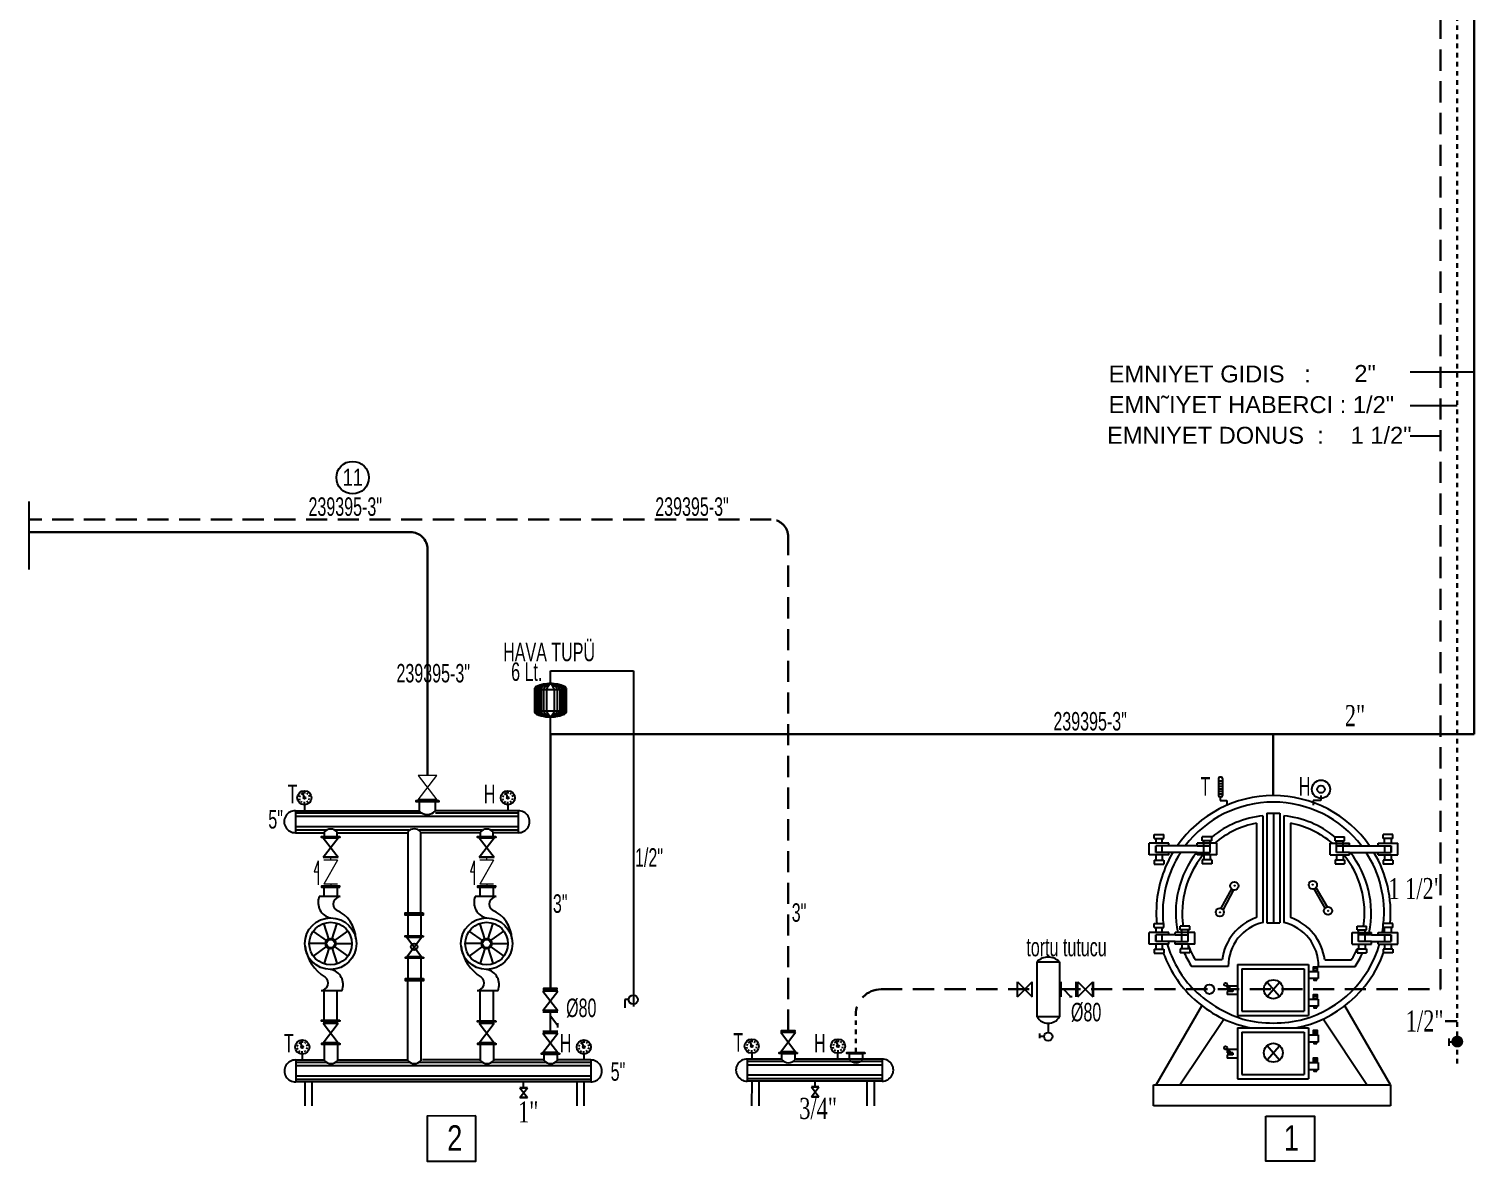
# Model space of a CAD drawing. Header units: centimetres. Extents: x 0 to 3740, y -4063 to 107.
# Drawn here: x 810.49 to 842.08, y -2042.02 to -2017.26 of the extents above; entities that cross this region are included whole.
import ezdxf
from ezdxf.enums import TextEntityAlignment as Align

# ---------------------------------------------------------------- set-up
doc = ezdxf.new("R2010")
doc.units = ezdxf.units.CM
for name, pattern in [('DDD', [1.125, 0.75, -0.125, 0.125, -0.125]), ('HIDDEN', [0.375, 0.25, -0.125]), ('HIDDEN2', [0.1875, 0.125, -0.0625])]:
    doc.linetypes.add(name, pattern=pattern)
for name, color, linetype, lineweight in [('-İG  GIDIS BORUSU', 1, 'Continuous', 30), ('BASLIK', 7, 'Continuous', 9), ('HABERCI', 3, 'DDD', 30), ('MB DONUS', 142, 'HIDDEN2', 30), ('MB DONUS BORUSU', 142, 'HIDDEN', 30), ('MB GIDIS BORUSU', 1, 'Continuous', 30)]:
    doc.layers.add(name, color=color, linetype=linetype, lineweight=lineweight)
for name, color, linetype in [('CHZ', 7, 'Continuous'), ('ISIT', 3, 'Continuous'), ('ISITMA', 3, 'Continuous'), ('KAZAN', 5, 'Continuous'), ('RAD', 3, 'Continuous'), ('RADYATOR', 3, 'Continuous'), ('ROTAS-ISITMA-SEMBOL', 1, 'Continuous'), ('TEMIZ', 3, 'Continuous'), ('TEMİZ', 3, 'Continuous'), ('ÇAP', 2, 'Continuous')]:
    doc.layers.add(name, color=color, linetype=linetype)
doc.styles.add('STYLE6', font='times.ttf')
doc.styles.add('TROMANT', font='swiss.ttf', dxfattribs={"width": 0.9, "height": 25})

# ---------------------------------------------------------------- blocks, each defined once
blk = doc.blocks.new('MTY- KATI YAKITLI KAZAN')
at = {"layer": '-İG  GIDIS BORUSU'}
blk.add_lwpolyline([(269.69, 195.35), (269.69, 329.31, 0.414214), (259.69, 339.31), (34.12, 339.31)], format="xyb", dxfattribs=at)
at = {"linetype": 'Continuous'}
for p, q in [((630.08, 85.33), (643.24, 85.33)), ((630.08, 52.67), (630.08, 85.33)), ((643.24, 85.33), (643.24, 52.67)), ((643.24, 52.67), (630.08, 52.67)), ((631.7, 40.02), (631.7, 42.8)), ((636.66, 48.89), (636.66, 43.5)), ((634.19, 41.04), (631.7, 41.04))]:
    blk.add_line(p, q, dxfattribs=at)
blk.add_lwpolyline([(34.12, 357.31), (34.12, 317.23)])
blk.add_circle((636.66, 41.04), 2.46, dxfattribs=at)
for centre, radius, start, end in [((636.66, 78.76), 9.3, 44.94735, 135.05265), ((636.66, 56.52), 7.62, 210.31423, 329.68577)]:
    blk.add_arc(centre, radius, start, end, dxfattribs=at)
at = {"layer": 'BASLIK', "color": 3}
for p, q in [((216.57, 145.38), (208.48, 131.23)), ((216.57, 145.38), (208.48, 145.38)), ((212.53, 145.38), (212.53, 147.11)), ((308.78, 145.38), (300.7, 131.23)), ((308.78, 145.38), (300.7, 145.38)), ((304.74, 145.38), (304.74, 147.11)), ((205.09, 144.89), (202.84, 138.47)), ((202.84, 138.47), (205.09, 138.47)), ((205.09, 144.89), (205.09, 130.77)), ((297.3, 144.89), (295.06, 138.47)), ((295.06, 138.47), (297.3, 138.47)), ((297.3, 144.89), (297.3, 130.77)), ((216.57, 131.23), (208.48, 131.23)), ((212.53, 131.23), (212.53, 129.96)), ((308.78, 131.23), (300.7, 131.23)), ((304.74, 131.23), (304.74, 129.96))]:
    blk.add_line(p, q, dxfattribs=at)
at = {"layer": 'CHZ', "color": 2, "lineweight": 0}
for p, q in [((275.19, 195.35), (264.19, 195.35)), ((264.19, 195.35), (275.19, 180.98)), ((264.19, 180.98), (275.19, 195.35))]:
    blk.add_line(p, q, dxfattribs=at)
at = {"layer": 'CHZ', "color": 2}
for p, q in [((618.43, 73.39), (627.2, 64.61)), ((618.43, 64.61), (627.2, 73.39)), ((618.43, 64.61), (618.43, 73.39)), ((627.2, 64.61), (627.2, 73.39)), ((644.33, 64.61), (644.33, 73.39)), ((653.1, 69), (644.33, 69)), ((650.01, 64.61), (645.63, 69)), ((653.1, 64.61), (653.1, 73.39)), ((654.22, 73.39), (662.99, 64.61)), ((654.22, 64.61), (662.99, 73.39)), ((654.22, 64.61), (654.22, 73.39)), ((662.99, 64.61), (662.99, 73.39)), ((650.89, 64.61), (649.24, 64.61))]:
    blk.add_line(p, q, dxfattribs=at)
at = {"layer": 'CHZ', "color": 3}
for p, q in [((873.51, 39.82), (873.51, 35.52)), ((876.76, 37.72), (873.51, 37.72))]:
    blk.add_line(p, q, dxfattribs=at)
at = {"layer": 'CHZ', "color": 3, "const_width": 3.5}
blk.add_lwpolyline([(878.47, 39.84, -1), (878.47, 36.34, -1)], format="xyb", close=True, dxfattribs=at)
at = {"layer": 'HABERCI', "linetype": 'DDD', "lineweight": 30}
blk.add_line((878.47, 1228.32), (878.47, 23.3), dxfattribs=at)
at = {"layer": 'ISIT', "color": 142, "linetype": 'DDD'}
blk.add_line((342.36, 56.47), (338.2, 56.47), dxfattribs=at)
at = {"layer": 'ISIT'}
for points in [[(298.34, -5.87), (269.6, -5.91), (269.63, -32.58), (298.38, -32.54)], [(765.24, -5.91), (794.02, -5.91), (794.02, -32.54), (765.24, -32.54)]]:
    blk.add_lwpolyline(points, close=True, dxfattribs=at)
at = {"layer": 'KAZAN', "color": 2}
for p, q in [((737.33, 193.7), (737.33, 183.61)), ((737.33, 192.21), (739.64, 192.21)), ((737.33, 190.67), (739.64, 190.67)), ((737.33, 189.13), (739.64, 189.13)), ((738.87, 194.47), (738.1, 194.47)), ((739.64, 193.7), (739.64, 183.61)), ((737.33, 187.59), (739.64, 187.59)), ((737.33, 186.05), (739.64, 186.05)), ((737.33, 184.51), (739.64, 184.51)), ((738.87, 182.84), (738.1, 182.84)), ((738.27, 182.84), (738.27, 180.6)), ((738.27, 180.6), (742.28, 180.6)), ((742.28, 180.6), (742.28, 177.82)), ((793.33, 180.6), (793.33, 177.82)), ((797.74, 180.6), (793.33, 180.6)), ((793.33, 180.6), (793.33, 178.11)), ((797.74, 183.59), (797.74, 180.6)), ((765.93, 173.17), (765.93, 108.26)), ((765.93, 173.17), (773.63, 173.17)), ((769.78, 173.17), (769.78, 108.58)), ((773.63, 173.17), (773.63, 108.26)), ((707.88, 155.35), (696.33, 155.35)), ((696.33, 148.42), (696.33, 155.35)), ((699.29, 158.24), (699.29, 160.55)), ((699.29, 160.55), (704.93, 160.55)), ((699.29, 158.24), (704.93, 158.24)), ((700.18, 158.24), (700.18, 155.42)), ((700.18, 153.81), (700.18, 149.96)), ((700.18, 149.96), (700.18, 153.81)), ((732.45, 153.81), (700.18, 153.81)), ((704, 149.96), (704, 153.81)), ((704.03, 155.42), (704.03, 158.24)), ((704.93, 158.24), (704.93, 160.55)), ((707.88, 153.81), (707.88, 155.35)), ((711.73, 153.81), (707.88, 153.81)), ((724.75, 153.81), (724.75, 155.35)), ((736.3, 155.35), (724.75, 155.35)), ((724.75, 153.81), (732.45, 153.81)), ((727.7, 156.75), (727.7, 159.06)), ((733.34, 159.06), (727.7, 159.06)), ((733.34, 156.75), (727.7, 156.75)), ((728.6, 153.93), (728.6, 156.75)), ((728.6, 149.96), (728.6, 153.81)), ((728.6, 149.96), (728.6, 153.81)), ((732.45, 153.93), (732.45, 156.75)), ((732.45, 149.96), (732.45, 153.81)), ((732.45, 149.96), (732.45, 153.81)), ((733.34, 156.75), (733.34, 159.06)), ((736.3, 148.42), (736.3, 155.35)), ((803.27, 155.35), (814.82, 155.35)), ((803.27, 148.42), (803.27, 155.35)), ((806.23, 156.75), (806.23, 159.06)), ((806.23, 159.06), (811.86, 159.06)), ((806.23, 156.75), (811.86, 156.75)), ((807.12, 153.93), (807.12, 156.75)), ((814.82, 153.81), (807.12, 153.81)), ((807.12, 149.96), (807.12, 153.81)), ((807.12, 149.96), (807.12, 153.81)), ((807.12, 153.81), (839.38, 153.81)), ((810.97, 153.93), (810.97, 156.75)), ((810.97, 149.96), (810.97, 153.81)), ((810.97, 149.96), (810.97, 153.81)), ((811.86, 156.75), (811.86, 159.06)), ((814.82, 153.81), (814.82, 155.35)), ((827.83, 153.81), (831.68, 153.81)), ((831.68, 155.35), (843.23, 155.35)), ((831.68, 153.81), (831.68, 155.35)), ((834.64, 158.24), (834.64, 160.55)), ((840.28, 160.55), (834.64, 160.55)), ((840.28, 158.24), (834.64, 158.24)), ((835.53, 155.42), (835.53, 158.24)), ((835.57, 149.96), (835.57, 153.81)), ((839.38, 158.24), (839.38, 155.42)), ((839.38, 149.96), (839.38, 153.81)), ((839.38, 153.81), (839.38, 149.96)), ((840.28, 158.24), (840.28, 160.55)), ((843.23, 148.42), (843.23, 155.35)), ((707.88, 148.42), (696.33, 148.42)), ((699.29, 145.38), (704.93, 145.38)), ((699.29, 145.38), (699.29, 143.07)), ((724.75, 149.96), (700.18, 149.96)), ((700.18, 148.2), (700.18, 145.38)), ((704.03, 148.2), (704.03, 145.38)), ((704.93, 145.38), (704.93, 143.07)), ((707.88, 148.42), (707.88, 149.96)), ((711.73, 149.96), (707.88, 149.96)), ((724.75, 148.42), (724.75, 149.96)), ((724.75, 149.96), (732.45, 149.96)), ((736.3, 148.42), (724.75, 148.42)), ((727.7, 145.53), (727.7, 143.22)), ((733.34, 145.53), (727.7, 145.53)), ((728.6, 148.26), (728.43, 148.42)), ((728.6, 148.35), (728.6, 145.53)), ((732.45, 148.35), (732.45, 145.53)), ((733.34, 145.53), (733.34, 143.22)), ((803.27, 148.42), (814.82, 148.42)), ((806.23, 145.53), (811.86, 145.53)), ((806.23, 145.53), (806.23, 143.22)), ((814.82, 149.96), (807.12, 149.96)), ((807.12, 148.35), (807.12, 145.53)), ((810.97, 148.35), (810.97, 145.53)), ((811.86, 145.53), (811.86, 143.22)), ((814.82, 148.42), (814.82, 149.96)), ((814.82, 149.96), (839.38, 149.96)), ((827.83, 149.96), (831.68, 149.96)), ((831.68, 148.42), (831.68, 149.96)), ((831.68, 148.42), (843.23, 148.42)), ((840.28, 145.38), (834.64, 145.38)), ((834.64, 145.38), (834.64, 143.07)), ((835.53, 148.2), (835.53, 145.38)), ((839.38, 148.2), (839.38, 145.38)), ((840.28, 145.38), (840.28, 143.07)), ((699.29, 143.07), (704.93, 143.07)), ((733.34, 143.22), (727.7, 143.22)), ((806.23, 143.22), (811.86, 143.22)), ((840.28, 143.07), (834.64, 143.07)), ((707.88, 102.67), (696.33, 102.67)), ((696.33, 95.74), (696.33, 102.67)), ((699.29, 105.55), (699.29, 107.86)), ((699.29, 107.86), (704.93, 107.86)), ((699.29, 105.55), (704.93, 105.55)), ((700.18, 105.55), (700.18, 102.74)), ((704.03, 102.74), (704.03, 105.55)), ((704.93, 105.55), (704.93, 107.86)), ((707.88, 101.13), (707.88, 102.67)), ((723.28, 102.67), (711.73, 102.67)), ((711.73, 101.13), (711.73, 102.67)), ((714.69, 104.06), (714.69, 106.37)), ((720.33, 106.37), (714.69, 106.37)), ((720.33, 104.06), (714.69, 104.06)), ((715.58, 101.25), (715.58, 104.06)), ((719.43, 101.25), (719.43, 104.06)), ((720.33, 104.06), (720.33, 106.37)), ((723.28, 95.74), (723.28, 102.67)), ((765.93, 108.26), (773.63, 108.26)), ((816.28, 102.67), (827.83, 102.67)), ((816.28, 95.74), (816.28, 102.67)), ((819.24, 104.06), (819.24, 106.37)), ((819.24, 106.37), (824.88, 106.37)), ((819.24, 104.06), (824.88, 104.06)), ((820.13, 101.25), (820.13, 104.06)), ((823.03, 106.37), (823.12, 106.46)), ((823.98, 101.25), (823.98, 104.06)), ((824.88, 104.06), (824.88, 106.37)), ((827.83, 101.13), (827.83, 102.67)), ((831.68, 102.67), (843.23, 102.67)), ((831.68, 101.13), (831.68, 102.67)), ((834.64, 105.55), (834.64, 107.86)), ((840.28, 107.86), (834.64, 107.86)), ((840.28, 105.55), (834.64, 105.55)), ((835.53, 102.74), (835.53, 105.55)), ((839.38, 105.55), (839.38, 102.74)), ((840.28, 105.55), (840.28, 107.86)), ((843.23, 95.74), (843.23, 102.67)), ((707.88, 95.74), (696.33, 95.74)), ((711.73, 101.13), (700.18, 101.13)), ((700.18, 97.28), (700.18, 101.13)), ((700.18, 101.13), (700.18, 97.28)), ((711.73, 97.28), (700.18, 97.28)), ((700.18, 95.51), (700.18, 92.7)), ((704, 97.28), (704, 101.13)), ((704.03, 95.51), (704.03, 92.7)), ((711.73, 101.13), (707.88, 101.13)), ((707.88, 95.74), (707.88, 97.28)), ((711.73, 97.28), (707.88, 97.28)), ((711.73, 101.13), (719.43, 101.13)), ((711.73, 97.28), (719.43, 97.28)), ((711.73, 95.74), (711.73, 97.28)), ((723.28, 95.74), (711.73, 95.74)), ((715.58, 97.28), (715.58, 101.13)), ((715.58, 97.28), (715.58, 101.13)), ((715.58, 95.66), (715.58, 92.85)), ((719.43, 97.28), (719.43, 101.13)), ((719.43, 97.28), (719.43, 101.13)), ((719.43, 95.66), (719.43, 92.85)), ((816.28, 95.74), (827.83, 95.74)), ((827.83, 101.13), (820.13, 101.13)), ((820.13, 97.28), (820.13, 101.13)), ((820.13, 97.28), (820.13, 101.13)), ((827.83, 97.28), (820.13, 97.28)), ((820.13, 95.66), (820.13, 92.85)), ((823.98, 97.28), (823.98, 101.13)), ((823.98, 97.28), (823.98, 101.13)), ((823.98, 95.66), (823.98, 92.85)), ((827.83, 101.13), (839.38, 101.13)), ((827.83, 101.13), (831.68, 101.13)), ((827.83, 97.28), (831.68, 97.28)), ((827.83, 95.74), (827.83, 97.28)), ((827.83, 97.28), (839.38, 97.28)), ((831.68, 95.74), (831.68, 97.28)), ((831.68, 95.74), (843.23, 95.74)), ((835.53, 95.51), (835.53, 92.7)), ((835.57, 97.28), (835.57, 101.13)), ((839.38, 97.28), (839.38, 101.13)), ((839.38, 101.13), (839.38, 97.28)), ((839.38, 95.51), (839.38, 92.7)), ((699.29, 92.7), (699.29, 90.39)), ((699.29, 92.7), (704.93, 92.7)), ((699.29, 90.39), (704.93, 90.39)), ((704.93, 92.7), (704.93, 90.39)), ((720.33, 92.85), (714.69, 92.85)), ((714.69, 92.85), (714.69, 90.54)), ((720.33, 90.54), (714.69, 90.54)), ((720.33, 92.85), (720.33, 90.54)), ((819.24, 92.85), (819.24, 90.54)), ((819.24, 92.85), (824.88, 92.85)), ((819.24, 90.54), (824.88, 90.54)), ((824.88, 92.85), (824.88, 90.54)), ((840.28, 92.7), (834.64, 92.7)), ((834.64, 92.7), (834.64, 90.61)), ((840.28, 90.61), (834.64, 90.61)), ((840.28, 92.7), (840.28, 90.61)), ((751.03, 81.14), (751.03, 56.09)), ((751.03, 81.14), (788.03, 81.14)), ((788.03, 81.14), (788.03, 56.09)), ((744.96, 68.07), (741.94, 71.09)), ((745.4, 68.52), (742.38, 71.55)), ((742.48, 70.55), (742.48, 68.98)), ((744.05, 68.98), (742.48, 68.98)), ((748.51, 70.87), (743.05, 70.87)), ((745.71, 68.98), (744.94, 68.98)), ((745.71, 68.98), (745.71, 67.72)), ((766.12, 73.26), (773.46, 64.84)), ((766.12, 64.74), (773.46, 73.15)), ((742.48, 67.72), (742.48, 65.83)), ((745.71, 67.72), (742.48, 67.72)), ((748.51, 65.83), (742.48, 65.83)), ((700.48, 12.54), (727.49, 59.31)), ((714.53, 12.54), (740.46, 51.42)), ((751.03, 56.09), (788.03, 56.09)), ((825.04, 12.54), (799.11, 51.42)), ((839.08, 12.54), (812.08, 59.31)), ((751.03, 43.63), (788.03, 43.63)), ((751.03, 43.63), (751.03, 18.58)), ((788.03, 43.63), (788.03, 18.58)), ((766.12, 35.74), (773.46, 27.33)), ((766.12, 27.23), (773.46, 35.64)), ((744.96, 30.56), (741.94, 33.57)), ((745.4, 31.01), (742.38, 34.03)), ((742.48, 33.03), (742.48, 31.47)), ((744.05, 31.47), (742.48, 31.47)), ((745.71, 30.21), (742.48, 30.21)), ((742.48, 30.21), (742.48, 28.32)), ((748.51, 28.32), (742.48, 28.32)), ((748.51, 33.36), (743.05, 33.36)), ((745.71, 31.47), (744.94, 31.47)), ((745.71, 31.47), (745.71, 30.21)), ((751.03, 18.58), (788.03, 18.58))]:
    blk.add_line(p, q, dxfattribs=at)
at = {"layer": 'KAZAN', "color": 1}
for p, q in [((763.62, 171.63), (763.62, 108.56)), ((775.94, 171.63), (775.94, 108.56)), ((759.77, 167.17), (759.77, 111.45)), ((779.79, 167.17), (779.79, 111.45)), ((744.91, 128.46), (738.66, 116.93)), ((793.59, 128.34), (800.19, 116.92)), ((794.93, 129.11), (801.48, 117.75)), ((746.27, 127.72), (739.98, 116.13)), ((739.46, 86.42), (723.6, 86.42)), ((800.1, 86.42), (815.97, 86.42)), ((743.07, 82.57), (721.47, 82.57)), ((796.5, 82.57), (818.09, 82.57))]:
    blk.add_line(p, q, dxfattribs=at)
at = {"layer": 'KAZAN', "color": 3}
for p, q in [((748.51, 83.67), (748.51, 53.57)), ((748.51, 83.67), (790.55, 83.67)), ((790.55, 83.67), (790.55, 53.57)), ((790.59, 79.49), (796.29, 79.49)), ((795.82, 81), (793.31, 80.98)), ((796.29, 79.49), (796.29, 75.34)), ((796.29, 75.34), (790.59, 75.34)), ((790.37, 63.15), (796.29, 63.15)), ((795.82, 64.65), (793.31, 64.64)), ((796.29, 63.15), (796.29, 59)), ((748.51, 53.57), (790.55, 53.57)), ((796.29, 59), (790.37, 59)), ((748.51, 46.15), (790.55, 46.15)), ((748.51, 46.15), (748.51, 16.05)), ((790.55, 46.15), (790.55, 16.05)), ((795.82, 43.49), (793.31, 43.47)), ((790.59, 41.98), (796.29, 41.98)), ((796.29, 37.83), (790.59, 37.83)), ((796.29, 41.98), (796.29, 37.83)), ((790.37, 25.64), (796.29, 25.64)), ((795.82, 27.14), (793.31, 27.13)), ((796.29, 25.64), (796.29, 21.48)), ((796.29, 21.48), (790.37, 21.48)), ((698.99, 12.54), (839.08, 12.54)), ((698.99, 0.07), (698.99, 12.54)), ((748.51, 16.05), (790.55, 16.05)), ((839.08, 12.54), (839.08, 0.07)), ((839.08, 0.07), (698.99, 0.07))]:
    blk.add_line(p, q, dxfattribs=at)
for points in [[(795.82, 79.92), (795.82, 82.08), (793.31, 82.08), (793.31, 79.92)], [(795.5, 74.38), (795.5, 75.21), (793.74, 75.21), (793.74, 74.38)], [(795.82, 63.58), (795.82, 65.73), (793.31, 65.73), (793.31, 63.58)], [(795.5, 58.03), (795.5, 58.86), (793.74, 58.86), (793.74, 58.03)], [(795.82, 42.41), (795.82, 44.56), (793.31, 44.56), (793.31, 42.41)], [(795.5, 36.86), (795.5, 37.69), (793.74, 37.69), (793.74, 36.86)], [(795.82, 26.07), (795.82, 28.22), (793.31, 28.22), (793.31, 26.07)], [(795.5, 20.52), (795.5, 21.35), (793.74, 21.35), (793.74, 20.52)]]:
    blk.add_lwpolyline(points, close=True, dxfattribs=at)
at = {"layer": 'KAZAN', "color": 2}
for centre, radius in [((797.9, 187.27), 5.39), ((797.9, 187.27), 2.2), ((741.52, 71.92), 0.93), ((741.52, 34.41), 0.93)]:
    blk.add_circle(centre, radius, dxfattribs=at)
at = {"layer": 'KAZAN', "color": 1}
for centre, radius in [((746.69, 130.11), 2.43), ((746.8, 130.31), 0.119), ((793.11, 130.72), 2.43), ((792.99, 130.91), 0.119), ((738.13, 114.56), 2.43), ((738.13, 114.56), 0.119), ((802.08, 115.4), 2.43), ((802.08, 115.4), 0.119)]:
    blk.add_circle(centre, radius, dxfattribs=at)
at = {"layer": 'KAZAN', "color": 3}
for centre, radius in [((731.92, 69), 2.79), ((769.73, 69), 5.58), ((769.73, 31.49), 5.58)]:
    blk.add_circle(centre, radius, dxfattribs=at)
at = {"layer": 'KAZAN', "color": 2}
for centre, radius, start, end in [((738.1, 193.7), 0.77, 90, 180), ((738.87, 193.7), 0.77, 0, 90), ((738.1, 183.61), 0.77, 180, 270), ((738.87, 183.61), 0.77, 270, 0), ((738.87, 183.61), 0.77, 270, 0), ((769.78, 114.21), 65.45, 349.83957, 352.39856), ((745.26, 68.22), 0.334, 205.51658, 64.48342), ((745.26, 30.7), 0.334, 205.51658, 64.48342)]:
    blk.add_arc(centre, radius, start, end, dxfattribs=at)
at = {"layer": 'KAZAN', "color": 6}
for centre, radius, start, end in [((769.78, 114.21), 69.3, 34.84853, 145.15147), ((769.78, 114.21), 69.3, 148.94549, 175.53916), ((769.78, 114.21), 69.3, 354.74439, 31.05451), ((791.05, 114.31), 90.51, 176.64318, 184.08566), ((769.78, 114.21), 69.3, 200.10622, 229.42457), ((769.78, 114.21), 69.3, 280.85635, 340.08971), ((769.78, 114.21), 69.3, 229.42457, 259.14365)]:
    blk.add_arc(centre, radius, start, end, dxfattribs=at)
at = {"layer": 'KAZAN', "color": 1}
for centre, radius, start, end in [((769.78, 114.21), 65.45, 37.23036, 142.76964), ((769.78, 114.21), 57.75, 96.1232, 129.1308), ((769.78, 114.21), 57.75, 50.8692, 83.8768), ((769.78, 114.21), 53.9, 100.70278, 130.24934), ((769.78, 114.21), 53.9, 49.75066, 79.29722), ((769.78, 114.21), 65.45, 146.89346, 185.56571), ((769.78, 114.21), 57.75, 141.75511, 191.53261), ((769.78, 114.21), 53.9, 140.6046, 188.36226), ((769.78, 114.21), 53.9, 351.63774, 39.3954), ((769.78, 114.21), 57.75, 348.46739, 38.24489), ((769.78, 114.21), 65.45, 354.43429, 33.10654), ((769.78, 82.57), 30.56, 109.11835, 172.76326), ((769.78, 82.57), 30.56, 7.23674, 70.88165), ((769.78, 82.57), 26.71, 103.33238, 180), ((769.78, 82.57), 26.71, 0, 76.66762), ((769.78, 114.21), 65.45, 196.39676, 222.49707), ((769.78, 114.21), 53.9, 200.04618, 211.04111), ((769.78, 114.21), 65.45, 285.96052, 343.60324), ((769.78, 114.21), 57.75, 204.20058, 213.22599), ((769.78, 114.21), 53.9, 328.95889, 336.64943), ((769.78, 114.21), 57.75, 326.77401, 335.79942), ((776.25, 124.68), 77.36, 224.97425, 251.56229), ((769.78, 123.07), 74.01, 255.92634, 284.07366)]:
    blk.add_arc(centre, radius, start, end, dxfattribs=at)
at = {"layer": 'MB DONUS', "linetype": 'HIDDEN', "lineweight": 30, "ltscale": 0.5}
blk.add_line((522.9, 31.7), (522.9, 54), dxfattribs=at)
at = {"layer": 'MB DONUS BORUSU', "ltscale": 50}
for p, q in [((868.47, 1168.33, 0), (868.47, 69)), ((537.9, 69), (630.08, 69)), ((643.24, 69), (868.47, 69))]:
    blk.add_line(p, q, dxfattribs=at)
blk.add_lwpolyline([(482.93, 44.49), (482.93, 336.67, 0.414214), (472.93, 346.67), (34.12, 346.67)], format="xyb", dxfattribs=at)
blk.add_arc((537.9, 54), 15, 90, 180, dxfattribs=at)
at = {"layer": 'MB GIDIS BORUSU', "ltscale": 2.5}
for p, q in [((888.4, 219.77), (888.4, 1286.53)), ((342.36, 69.47), (342.36, 219.77)), ((769.68, 219.77), (342.36, 219.77)), ((769.68, 219.77), (888.4, 219.77, 0)), ((769.68, 201.65), (769.68, 219.77)), ((769.68, 183.51), (769.68, 201.65))]:
    blk.add_line(p, q, dxfattribs=at)
at = {"layer": 'RAD', "color": 2, "ltscale": 0.05}
for p, q in [((342.36, 43.97), (342.36, 55.47)), ((346.76, 46.33), (346.76, 48.98)), ((197.2, 14.22), (197.18, 0.07)), ((201.43, 14.22), (201.41, 0.07)), ((357.94, 14.22), (357.92, 0.07)), ((362.17, 14.22), (362.15, 0.07)), ((461.38, 14.74), (461.35, 0.07)), ((465.6, 14.74), (465.58, 0.07)), ((529.5, 14.74), (529.47, 0.07)), ((533.72, 14.74), (533.7, 0.07))]:
    blk.add_line(p, q, dxfattribs=at)
at = {"layer": 'RAD', "color": 3, "ltscale": 0.05}
for p, q in [((326.58, 10.72), (326.58, 14.22)), ((498.87, 11.24), (498.87, 14.74))]:
    blk.add_line(p, q, dxfattribs=at)
at = {"layer": 'RADYATOR'}
blk.add_circle((225.47, 371.51), 9.59, dxfattribs=at)
at = {"layer": 'TEMIZ', "color": 4}
for p, q in [((888.4, 433.92, 0), (850.64, 433.92, 0)), ((878.47, 414.02, 0), (850.64, 414.02, 0)), ((868.47, 395.97, 0), (850.64, 395.97, 0))]:
    blk.add_line(p, q, dxfattribs=at)
at = {"layer": 'TEMIZ', "color": 3}
for p, q in [((342.43, 249.77), (342.43, 257.22)), ((342.43, 257.22), (391.59, 257.22)), ((391.59, 257.22), (391.59, 58.87)), ((342.36, 212.76), (342.36, 229.9))]:
    blk.add_line(p, q, dxfattribs=at)
at = {"layer": 'TEMIZ', "color": 3, "linetype": 'Continuous'}
for p, q in [((332.96, 246.16), (332.96, 233.59)), ((332.96, 246.16), (351.9, 246.16)), ((351.9, 233.59), (351.9, 246.16)), ((332.96, 233.59), (351.9, 233.59))]:
    blk.add_line(p, q, dxfattribs=at)
at = {"layer": 'TEMIZ', "color": 7, "linetype": 'Continuous'}
for p, q in [((333.2, 246.16), (333.2, 233.59)), ((333.52, 246.16), (333.52, 233.59)), ((334.01, 246.16), (334.01, 233.59)), ((334.74, 246.16), (334.74, 233.59)), ((335.71, 246.16), (335.71, 233.59)), ((336.92, 246.16), (336.92, 233.59)), ((338.38, 246.16), (338.38, 233.59)), ((340.16, 246.16), (340.16, 233.59)), ((344.69, 246.16), (344.69, 233.59)), ((346.47, 246.16), (346.47, 233.59)), ((347.93, 246.16), (347.93, 233.59)), ((349.14, 246.16), (349.14, 233.59)), ((350.12, 246.16), (350.12, 233.59)), ((350.84, 246.16), (350.84, 233.59)), ((351.33, 246.16), (351.33, 233.59)), ((351.65, 246.16), (351.65, 233.59))]:
    blk.add_line(p, q, dxfattribs=at)
at = {"layer": 'TEMIZ', "color": 2}
for p, q in [((386.32, 63.04), (386.32, 58.13)), ((388.68, 63.02), (386.32, 63.02))]:
    blk.add_line(p, q, dxfattribs=at)
blk.add_circle((391.35, 62.9), 2.7, dxfattribs=at)
at = {"layer": 'TEMIZ', "color": 3, "linetype": 'Continuous'}
for centre, radius, start, end in [((335.1, 246.14), 2.15, 115.50273, 179.35081), ((342.43, 228.88), 20.9, 66.74849, 113.25151), ((349.75, 246.14), 2.15, 0.64919, 64.49727), ((335.1, 233.61), 2.15, 180.64919, 244.49727), ((342.43, 250.88), 20.9, 246.74849, 262.72884), ((342.43, 250.88), 20.9, 262.72884, 293.25151), ((349.75, 233.61), 2.15, 295.50273, 359.35081)]:
    blk.add_arc(centre, radius, start, end, dxfattribs=at)
at = {"layer": 'TEMIZ', "color": 7, "linetype": 'Continuous'}
for centre, radius, start, end in [((335.11, 246.14), 1.91, 115.50273, 179.35081), ((335.43, 246.14), 1.91, 115.50273, 179.35081), ((335.92, 246.14), 1.91, 115.55597, 179.35081), ((342.58, 230.8), 18.97, 90.46095, 115.91707), ((343.18, 229.71), 20.08, 92.15556, 115.27532), ((336.65, 246.14), 1.91, 114.08515, 179.35081), ((343.28, 231.44), 18.35, 92.67627, 116.503), ((337.62, 246.14), 1.91, 115.89121, 179.35081), ((343.94, 232.18), 17.65, 94.91283, 117.20368), ((344.88, 233.25), 16.7, 98.46264, 119.00784), ((338.83, 246.14), 1.91, 115.50273, 180.64919), ((347.25, 232.58), 17.86, 105.66836, 121.05421), ((340.29, 246.14), 1.91, 122.5939, 179.35081), ((360.45, 218.1), 36.44, 119.64119, 125.54661), ((375.25, 222.99), 42.37, 140.79058, 144.99609), ((342.27, 230.8), 18.97, 64.08293, 89.53905), ((340.91, 232.18), 17.65, 62.79632, 85.08717), ((341.57, 231.44), 18.35, 63.497, 87.32373), ((341.67, 229.71), 20.08, 64.72468, 87.84444), ((309.6, 222.99), 42.37, 35.00391, 39.20942), ((339.97, 233.25), 16.7, 60.99216, 81.53736), ((337.6, 232.58), 17.86, 58.94579, 74.33164), ((324.4, 218.1), 36.44, 54.45339, 60.35881), ((344.56, 246.14), 1.91, 0.64919, 57.4061), ((346.02, 246.14), 1.91, 359.35081, 64.49727), ((347.23, 246.14), 1.91, 0.64919, 64.10879), ((348.21, 246.14), 1.91, 0.64919, 65.91485), ((348.93, 246.14), 1.91, 0.64919, 64.44403), ((349.42, 246.14), 1.91, 0.64919, 64.49727), ((349.74, 246.14), 1.91, 0.64919, 64.49727), ((342.07, 246.14), 1.91, 142.89333, 179.35081), ((342.78, 246.14), 1.91, 0.64919, 37.10667), ((335.11, 233.61), 1.91, 180.64919, 244.49727), ((335.43, 233.61), 1.91, 180.64919, 244.49727), ((335.92, 233.61), 1.91, 180.64919, 244.44403), ((342.58, 248.95), 18.97, 244.08293, 269.53905), ((343.18, 250.04), 20.08, 244.72468, 267.84444), ((336.65, 233.61), 1.91, 180.64919, 245.91485), ((343.67, 250.04), 20.08, 244.72468, 267.84444), ((337.62, 233.61), 1.91, 180.64919, 244.10879), ((343.94, 247.57), 17.65, 242.79632, 265.08717), ((344.88, 246.5), 16.7, 240.99216, 261.53736), ((338.83, 233.61), 1.91, 179.35081, 244.49727), ((347.25, 247.18), 17.86, 238.94579, 254.33164), ((340.29, 233.61), 1.91, 180.64919, 237.4061), ((360.45, 261.65), 36.44, 234.45339, 240.35881), ((342.07, 233.61), 1.91, 180.64919, 217.10667), ((375.25, 256.76), 42.37, 215.00391, 219.20942), ((309.6, 256.76), 42.37, 320.79058, 324.99609), ((324.4, 261.65), 36.44, 299.64119, 305.54661), ((339.97, 246.5), 16.7, 278.46264, 299.00784), ((341.57, 248.31), 18.35, 272.67627, 296.503), ((341.67, 250.04), 20.08, 272.15556, 295.27532), ((342.27, 248.95), 18.97, 270.46095, 295.91707), ((337.6, 247.18), 17.86, 285.66836, 301.05421), ((340.91, 247.57), 17.65, 274.91283, 297.20368), ((342.78, 233.61), 1.91, 322.89333, 359.35081), ((344.56, 233.61), 1.91, 302.5939, 359.35081), ((346.02, 233.61), 1.91, 295.50273, 0.64919), ((347.23, 233.61), 1.91, 295.89121, 359.35081), ((348.21, 233.61), 1.91, 294.08515, 359.35081), ((348.93, 233.61), 1.91, 295.55597, 359.35081), ((349.42, 233.61), 1.91, 295.50273, 359.35081), ((349.74, 233.61), 1.91, 295.50273, 359.35081)]:
    blk.add_arc(centre, radius, start, end, dxfattribs=at)
at = {"layer": 'TEMIZ', "color": 6, "linetype": 'Continuous'}
for start, end in [(262.3727, 262.72884), (277.27116, 277.6273)]:
    blk.add_arc((342.43, 250.88), 20.9, start, end, dxfattribs=at)
at = {"layer": 'TEMİZ', "color": 2}
for p, q in [((193.74, 183.28), (194.63, 182.99)), ((193.74, 181.18), (194.63, 181.47)), ((194.97, 184.98), (195.53, 184.22)), ((194.97, 179.47), (195.53, 180.23)), ((196.98, 182.23), (195.86, 185.58)), ((196.98, 185.63), (196.98, 184.69)), ((196.98, 178.82), (196.98, 179.76)), ((198.98, 184.98), (198.42, 184.22)), ((198.98, 179.47), (198.42, 180.23)), ((200.21, 183.28), (199.32, 182.99)), ((200.21, 181.18), (199.32, 181.47)), ((275.19, 180.98), (264.19, 180.98)), ((314.02, 183.28), (314.91, 182.99)), ((314.02, 181.18), (314.91, 181.47)), ((315.25, 184.98), (315.81, 184.22)), ((315.25, 179.47), (315.81, 180.23)), ((317.25, 182.23), (316.14, 185.58)), ((317.25, 185.63), (317.25, 184.69)), ((317.25, 178.82), (317.25, 179.76)), ((319.26, 184.98), (318.7, 184.22)), ((319.26, 179.47), (318.7, 180.23)), ((320.49, 183.28), (319.6, 182.99)), ((320.49, 181.18), (319.6, 181.47)), ((196.98, 178.03), (196.98, 174.58)), ((317.25, 178.03), (317.25, 174.58)), ((208.1, 147.11), (216.89, 158.6)), ((208.1, 158.6), (216.89, 147.11)), ((216.89, 158.6), (208.1, 158.6)), ((208.1, 158.6), (216.89, 158.6)), ((300.31, 147.11), (309.11, 158.6)), ((300.31, 158.6), (309.11, 147.11)), ((309.11, 158.6), (300.31, 158.6)), ((300.31, 158.6), (309.11, 158.6)), ((216.89, 147.11), (208.1, 147.11)), ((208.1, 147.11), (216.89, 147.11)), ((216.89, 147.11), (208.1, 147.11)), ((208.1, 147.11), (216.89, 147.11)), ((309.11, 147.11), (300.31, 147.11)), ((300.31, 147.11), (309.11, 147.11)), ((309.11, 147.11), (300.31, 147.11)), ((300.31, 147.11), (309.11, 147.11)), ((257.45, 99.79), (266.24, 99.79)), ((257.45, 99.79), (266.24, 88.29)), ((257.45, 88.29), (266.24, 99.79)), ((266.24, 99.79), (257.45, 99.79)), ((266.24, 88.29), (257.45, 88.29)), ((257.45, 88.29), (266.24, 88.29)), ((663.41, 64.61), (663.41, 73.4)), ((346.76, 67.96), (337.97, 67.96)), ((337.97, 56.47), (346.76, 67.96)), ((337.97, 67.96), (346.76, 56.47)), ((346.76, 56.47), (337.97, 56.47)), ((346.76, 55.47), (337.97, 55.47)), ((342.36, 53.29), (346.76, 47.55)), ((208.14, 48.93), (216.93, 48.93)), ((216.93, 48.93), (208.14, 48.93)), ((208.14, 37.44), (216.93, 48.93)), ((208.14, 48.93), (216.93, 37.44)), ((309.14, 49.7), (300.35, 49.7)), ((300.35, 48.93), (309.14, 48.93)), ((309.14, 48.93), (300.35, 48.93)), ((300.35, 37.44), (309.14, 48.93)), ((300.35, 48.93), (309.14, 37.44)), ((346.76, 43.97), (337.97, 43.97)), ((337.97, 43.06), (346.76, 43.06)), ((346.76, 43.06), (337.97, 43.06)), ((337.97, 31.56), (346.76, 43.06)), ((337.97, 43.06), (346.76, 31.56)), ((478.53, 43.57), (487.33, 43.57)), ((487.33, 43.57), (478.53, 43.57)), ((478.53, 32.08), (487.33, 43.57)), ((478.53, 43.57), (487.33, 32.08)), ((192.46, 35.91), (193.36, 35.62)), ((193.7, 37.62), (194.25, 36.86)), ((195.7, 34.86), (194.58, 38.21)), ((195.7, 38.27), (195.7, 37.33)), ((197.7, 37.62), (197.15, 36.86)), ((198.94, 35.91), (198.04, 35.62)), ((208.14, 37.44), (216.93, 37.44)), ((216.93, 37.44), (208.14, 37.44)), ((300.35, 37.44), (309.14, 37.44)), ((309.14, 37.44), (300.35, 37.44)), ((358.93, 35.91), (359.83, 35.62)), ((360.17, 37.62), (360.72, 36.86)), ((362.17, 34.86), (361.05, 38.21)), ((362.17, 38.27), (362.17, 37.33)), ((364.17, 37.62), (363.62, 36.86)), ((365.41, 35.91), (364.51, 35.62)), ((458.16, 36.43), (459.05, 36.14)), ((458.16, 34.33), (459.05, 34.62)), ((459.39, 38.13), (459.95, 37.37)), ((461.4, 35.38), (460.28, 38.73)), ((461.4, 38.78), (461.4, 37.84)), ((463.4, 38.13), (462.84, 37.37)), ((464.63, 36.43), (463.74, 36.14)), ((464.63, 34.33), (463.74, 34.62)), ((509.16, 36.43), (510.05, 36.14)), ((509.16, 34.33), (510.05, 34.62)), ((510.4, 38.13), (510.95, 37.37)), ((512.4, 35.38), (511.28, 38.73)), ((512.4, 38.78), (512.4, 37.84)), ((514.4, 38.13), (513.85, 37.37)), ((515.63, 36.43), (514.74, 36.14)), ((515.63, 34.33), (514.74, 34.62)), ((192.46, 33.81), (193.36, 34.1)), ((193.7, 32.11), (194.25, 32.87)), ((195.7, 31.46), (195.7, 32.4)), ((195.7, 30.66), (195.7, 27.21)), ((197.7, 32.11), (197.15, 32.87)), ((198.94, 33.81), (198.04, 34.1)), ((337.97, 31.56), (346.76, 31.56)), ((346.76, 31.56), (337.97, 31.56)), ((358.93, 33.81), (359.83, 34.1)), ((360.17, 32.11), (360.72, 32.87)), ((362.17, 31.46), (362.17, 32.4)), ((362.17, 30.66), (362.17, 27.21)), ((364.17, 32.11), (363.62, 32.87)), ((365.41, 33.81), (364.51, 34.1)), ((459.39, 32.63), (459.95, 33.39)), ((461.4, 31.98), (461.4, 32.92)), ((461.4, 31.18), (461.4, 27.73)), ((463.4, 32.63), (462.84, 33.39)), ((478.53, 32.08), (487.33, 32.08)), ((487.33, 32.08), (478.53, 32.08)), ((510.4, 32.63), (510.95, 33.39)), ((512.05, 31.19), (512.05, 27.75)), ((512.4, 31.98), (512.4, 32.92)), ((514.4, 32.63), (513.85, 33.39)), ((324.38, 10.72), (328.77, 10.72)), ((328.77, 10.72), (324.38, 10.72)), ((324.38, 4.97), (328.77, 10.72)), ((324.38, 10.72), (328.77, 4.97)), ((496.68, 11.24), (501.07, 11.24)), ((501.07, 11.24), (496.68, 11.24)), ((496.68, 5.49), (501.07, 11.24)), ((496.68, 11.24), (501.07, 5.49)), ((324.38, 4.97), (328.77, 4.97)), ((328.77, 4.97), (324.38, 4.97)), ((496.68, 5.49), (501.07, 5.49)), ((501.07, 5.49), (496.68, 5.49))]:
    blk.add_line(p, q, dxfattribs=at)
at = {"layer": 'TEMİZ'}
for p, q in [((264.82, 179.78), (264.82, 174.51)), ((274.39, 174.51), (274.39, 179.78)), ((191.66, 174.58), (264.82, 174.58)), ((191.66, 174.58), (191.66, 161.58)), ((323.43, 174.58), (274.45, 174.58)), ((323.43, 174.58), (323.43, 161.58)), ((191.66, 161.58), (208.73, 161.58)), ((208.73, 162.01), (208.73, 159.43)), ((216.39, 159.43), (216.39, 162.01)), ((216.39, 161.58), (258.04, 161.58)), ((258.04, 162.17), (258.04, 114.23)), ((265.7, 114.23), (265.7, 162.17)), ((300.95, 161.58), (265.7, 161.58)), ((300.95, 162.01), (300.95, 159.43)), ((308.61, 159.43), (308.61, 162.01)), ((323.43, 161.58), (308.61, 161.58)), ((208.73, 123.77), (208.73, 129.36)), ((216.39, 129.36), (216.39, 123.77)), ((300.95, 123.77), (300.95, 129.36)), ((308.61, 129.36), (308.61, 123.77)), ((258.06, 112.76), (258.06, 100.63)), ((265.72, 112.75), (265.72, 100.63)), ((258.2, 87.52), (258.2, 75.38)), ((265.86, 87.5), (265.86, 75.38)), ((258.17, 26.8), (258.17, 73.92)), ((265.82, 74.03), (265.82, 26.8)), ((208.58, 50.77), (208.58, 68.2)), ((216.24, 68.2), (216.24, 50.77)), ((300.8, 50.3), (300.8, 68.2)), ((308.46, 68.2), (308.46, 50.3)), ((208.89, 36.47), (216.55, 36.47)), ((208.89, 26.79), (208.89, 36.46)), ((216.55, 36.46), (216.55, 26.79)), ((301.1, 36.47), (308.76, 36.47)), ((301.1, 26.79), (301.1, 36.46)), ((308.76, 36.46), (308.76, 26.79)), ((191.81, 27.21), (208.89, 27.21)), ((191.81, 27.21), (191.81, 14.22)), ((216.55, 27.21), (257.23, 27.21)), ((301.1, 27.21), (266.77, 27.21)), ((338.72, 27.21), (308.76, 27.21)), ((338.72, 30.6), (346.38, 30.6)), ((338.72, 26.79), (338.72, 30.58)), ((346.38, 30.58), (346.38, 26.79)), ((366.22, 27.21), (346.38, 27.21)), ((366.22, 27.21), (366.22, 14.22)), ((458.7, 27.73), (458.7, 14.74)), ((479.28, 27.73), (458.7, 27.73)), ((479.28, 31.11), (486.94, 31.11)), ((479.28, 27.31), (479.28, 31.1)), ((486.94, 31.1), (486.94, 27.31)), ((517.93, 27.73), (486.94, 27.73)), ((538.52, 27.73), (517.93, 27.73)), ((519.23, 31.11), (526.89, 31.11)), ((519.23, 27.31), (519.23, 31.1)), ((526.89, 31.1), (526.89, 27.31)), ((538.52, 27.73), (538.52, 14.74)), ((366.22, 14.22), (191.81, 14.22)), ((538.52, 14.74), (458.7, 14.74))]:
    blk.add_line(p, q, dxfattribs=at)
at = {"layer": 'TEMİZ', "color": 7}
for p, q in [((266.5, 173.18), (191.66, 173.18)), ((323.43, 171.08), (191.66, 171.08)), ((323.43, 173.18), (274.39, 173.18)), ((323.43, 165.08), (191.66, 165.08)), ((209.93, 162.98), (191.66, 162.98)), ((258.98, 162.98), (215.19, 162.98)), ((302.15, 162.98), (264.76, 162.98)), ((323.43, 162.98), (307.41, 162.98)), ((210.09, 25.81), (191.81, 25.81)), ((259.02, 25.81), (215.35, 25.81)), ((302.3, 25.81), (264.94, 25.81)), ((339.92, 25.81), (307.56, 25.81)), ((366.22, 25.81), (345.18, 25.81)), ((480.48, 26.33), (458.7, 26.33)), ((516.74, 26.33), (485.74, 26.33)), ((538.52, 26.33), (516.74, 26.33)), ((366.22, 23.71), (191.81, 23.71)), ((366.22, 17.72), (191.81, 17.72)), ((538.52, 24.23), (458.7, 24.23)), ((538.52, 18.24), (458.7, 18.24)), ((366.22, 15.62), (191.81, 15.62)), ((538.52, 16.14), (458.7, 16.14))]:
    blk.add_line(p, q, dxfattribs=at)
at = {"layer": 'TEMİZ', "color": 3}
for p, q in [((218.06, 123.77), (205.73, 123.77)), ((310.27, 123.77), (297.94, 123.77)), ((210.53, 97.38), (202.16, 103.46)), ((211.69, 98.25), (208.5, 108.07)), ((213.17, 98.29), (216.35, 108.06)), ((214.4, 97.43), (222.68, 103.45)), ((302.75, 97.38), (294.37, 103.46)), ((303.91, 98.25), (300.72, 108.07)), ((305.38, 98.29), (308.56, 108.06)), ((306.62, 97.43), (314.9, 103.45)), ((210.09, 96.01), (199.73, 96.01)), ((210.51, 94.63), (202.14, 88.55)), ((214.4, 94.54), (222.67, 88.53)), ((214.89, 95.99), (225.1, 95.99)), ((302.3, 96.01), (291.94, 96.01)), ((302.72, 94.63), (294.36, 88.55)), ((306.61, 94.54), (314.88, 88.53)), ((307.1, 95.99), (317.31, 95.99)), ((211.67, 93.73), (208.48, 83.94)), ((213.15, 93.68), (216.32, 83.93)), ((303.88, 93.73), (300.7, 83.94)), ((305.37, 93.68), (308.54, 83.93)), ((206.92, 68.2), (219.25, 68.2)), ((299.13, 68.2), (311.46, 68.2))]:
    blk.add_line(p, q, dxfattribs=at)
at = {"layer": 'TEMİZ'}
for points in [[(276.34, 180.55), (276.34, 179.8), (262.95, 179.8), (262.95, 180.55)], [(217.88, 50.77), (217.88, 50.17), (207.17, 50.17), (207.17, 50.77)], [(310.1, 50.3), (310.1, 49.7), (299.39, 49.7), (299.39, 50.3)], [(217.91, 37.06), (217.91, 36.46), (207.2, 36.46), (207.2, 37.06)], [(310.13, 37.06), (310.13, 36.46), (299.41, 36.46), (299.41, 37.06)], [(347.74, 31.18), (347.74, 30.58), (337.03, 30.58), (337.03, 31.18)], [(488.31, 31.7), (488.31, 31.1), (477.6, 31.1), (477.6, 31.7)], [(528.25, 31.7), (528.25, 31.1), (517.54, 31.1), (517.54, 31.7)]]:
    blk.add_lwpolyline(points, close=True, dxfattribs=at)
at = {"layer": 'TEMİZ', "color": 3}
for points in [[(217.88, 159.43), (217.88, 158.83), (207.17, 158.83), (207.17, 159.43)], [(310.1, 159.43), (310.1, 158.83), (299.38, 158.83), (299.38, 159.43)], [(217.88, 129.36), (217.88, 129.96), (207.17, 129.96), (207.17, 129.36)], [(310.1, 129.36), (310.1, 129.96), (299.38, 129.96), (299.38, 129.36)]]:
    blk.add_lwpolyline(points, close=True, dxfattribs=at)
at = {"layer": 'TEMİZ', "color": 2}
for points in [[(267.19, 114.24), (267.19, 113.64), (256.48, 113.64), (256.48, 114.24)], [(267.19, 113.37), (267.19, 112.77), (256.48, 112.77), (256.48, 113.37)], [(267.21, 100.63), (267.21, 100.04), (256.49, 100.04), (256.49, 100.63)], [(267.35, 88.09), (267.35, 87.49), (256.64, 87.49), (256.64, 88.09)], [(267.35, 75.39), (267.35, 74.79), (256.64, 74.79), (256.64, 75.39)], [(267.35, 74.52), (267.35, 73.92), (256.64, 73.92), (256.64, 74.52)], [(346.44, 68.96), (346.44, 69.47), (338.29, 69.47), (338.29, 68.96)], [(487, 43.97), (487, 44.49), (478.86, 44.49), (478.86, 43.97)]]:
    blk.add_lwpolyline(points, close=True, dxfattribs=at)
for centre, radius in [((196.98, 182.23), 4.2), ((196.98, 182.23), 0.604), ((317.25, 182.23), 4.2), ((317.25, 182.23), 0.604), ((261.84, 94.08), 1.91), ((195.7, 34.86), 4.2), ((195.7, 34.86), 0.604), ((362.17, 34.86), 4.2), ((362.17, 34.86), 0.604), ((461.4, 35.38), 4.2), ((461.4, 35.38), 0.604), ((512.4, 35.38), 4.2), ((512.4, 35.38), 0.604)]:
    blk.add_circle(centre, radius, dxfattribs=at)
at = {"layer": 'TEMİZ', "color": 3}
for centre, radius in [((212.49, 95.99), 15.21), ((304.7, 95.99), 15.21), ((212.49, 95.99), 12.61), ((304.7, 95.99), 12.61), ((212.49, 95.99), 3.07), ((212.49, 95.99), 2.4), ((304.7, 95.99), 3.07), ((304.7, 95.99), 2.4)]:
    blk.add_circle(centre, radius, dxfattribs=at)
at = {"layer": 'TEMİZ'}
for centre, radius, start, end in [((191.53, 168.08), 6.5, 88.8918, 271.1082), ((269.6, 178.85), 6.47, 222.23943, 317.76057), ((323.56, 168.08), 6.5, 268.8918, 91.1082), ((212.56, 158.53), 5.17, 42.23943, 137.76057), ((261.87, 158.69), 5.17, 42.23943, 137.76057), ((304.78, 158.53), 5.17, 42.23943, 137.76057), ((191.69, 20.72), 6.5, 88.8918, 271.1082), ((212.72, 30.27), 5.17, 222.23943, 317.76057), ((261.98, 30.27), 5.17, 222.23943, 317.76057), ((304.93, 30.27), 5.17, 222.23943, 317.76057), ((342.55, 30.27), 5.17, 222.23943, 317.76057), ((366.34, 20.72), 6.5, 268.8918, 91.1082), ((458.57, 21.24), 6.5, 88.8918, 271.1082), ((483.11, 30.79), 5.17, 222.23943, 317.76057), ((523.06, 30.79), 5.17, 222.23943, 317.76057), ((538.64, 21.24), 6.5, 268.8918, 91.1082)]:
    blk.add_arc(centre, radius, start, end, dxfattribs=at)
at = {"layer": 'TEMİZ', "color": 3}
for centre, radius, start, end in [((214.42, 120.34), 9.34, 158.46809, 258.05686), ((218.49, 119.34), 4.45, 95.62453, 231.02542), ((306.63, 120.34), 9.34, 158.46809, 258.05686), ((310.71, 119.34), 4.45, 95.62453, 231.02542), ((208.34, 98.25), 19.1, 1.74869, 67.37192), ((300.56, 98.25), 19.1, 1.74869, 67.37192), ((222.89, 98), 25.78, 187.76453, 238.14178), ((315.11, 98), 25.78, 187.76453, 238.14178), ((210.55, 71.63), 9.34, 338.46809, 78.05686), ((302.77, 71.63), 9.34, 338.46809, 78.05686), ((206.48, 72.63), 4.45, 275.62453, 51.02542), ((298.7, 72.63), 4.45, 275.62453, 51.02542)]:
    blk.add_arc(centre, radius, start, end, dxfattribs=at)
at = {"layer": 'ÇAP', "color": 4, "linetype": 'Continuous', "lineweight": 30}
blk.add_line((878.47, 50.24), (871.28, 50.24), dxfattribs=at)
at = {"layer": 'ISIT', "color": 2, "ltscale": 0.05, "width": 0.65}
for s, height, p in [('239395-3"', 10.912, (199.39, 348.91)), ('239395-3"', 10.912, (404.37, 348.91)), ('HAVA TUPÜ', 10.912, (314.48, 262.96)), ('239395-3"', 10.912, (251.4, 250.43)), ('6 Lt.', 10.912, (319.18, 251.33)), ('239395-3"', 10.912, (639.7, 222.01)), ('T', 10.91, (187.02, 179.02)), ('H', 10.91, (303, 179.02)), ('T', 10.91, (726.66, 183.51)), ('H', 10.91, (784.75, 183.51)), ('5"', 10.912, (175.63, 164.02)), ('1/2"', 10.912, (392.39, 141.49)), ('3"', 10.912, (343.87, 114.23)), ('3"', 10.912, (485.03, 108.93)), ('tortu tutucu', 10.9125, (623.74, 88.52)), ('%%C80', 10.912, (351.67, 52.58)), ('%%C80', 10.912, (650.1, 50.06)), ('T', 10.91, (450.56, 32.17)), ('T', 10.91, (184.86, 31.65)), ('H', 10.91, (347.91, 31.65)), ('H', 10.91, (498.22, 31.65)), ('5"', 10.912, (378, 14.9))]:
    blk.add_text(s, height=height, dxfattribs=at).set_placement(p)
at = {"layer": 'ISITMA', "color": 3, "width": 0.8}
for s, p in [('2', (281.4, -26.4)), ('1', (775.92, -26.4))]:
    blk.add_text(s, height=15, rotation=0.08148, dxfattribs=at).set_placement(p)
at = {"layer": 'RADYATOR', "color": 3, "width": 0.8}
blk.add_text('11', height=10, dxfattribs=at).set_placement((225.56, 366.72), align=Align.CENTER)
at = {"layer": 'TEMIZ', "color": 2, "style": 'TROMANT'}
for s, p in [('EMNIYET GIDIS   :  ', (672.39, 427.79, 0)), ('2"', (817.61, 428.09, 0)), ('EMN˜IYET HABERCI : 1/2"', (672.39, 409.67, 0)), ('EMNIYET DONUS  :  ', (671.44, 391.55, 0)), ('1 1/2"', (815.42, 391.55, 0))]:
    blk.add_text(s, height=10, dxfattribs=at).set_placement(p)
at = {"layer": 'ÇAP', "color": 2, "linetype": 'Continuous', "style": 'STYLE6', "width": 0.7}
for s, p in [('2"', (812.01, 224.54)), ('1 1/2"', (837.73, 122.29)), ('1/2"', (848.04, 44.01)), ('1"', (323.27, -9.75)), ('3/4"', (489.5, -7.66))]:
    blk.add_text(s, height=12.5, dxfattribs=at).set_placement(p)

msp = doc.modelspace()

# ---------------------------------------------------------------- block references
at = {"layer": 'ROTAS-ISITMA-SEMBOL', "xscale": 0.036985265233263766, "yscale": 0.036985265233263766}
msp.add_blockref('MTY- KATI YAKITLI KAZAN', (809.224, -2040.814), dxfattribs=at)

doc.saveas('drawing.dxf')
